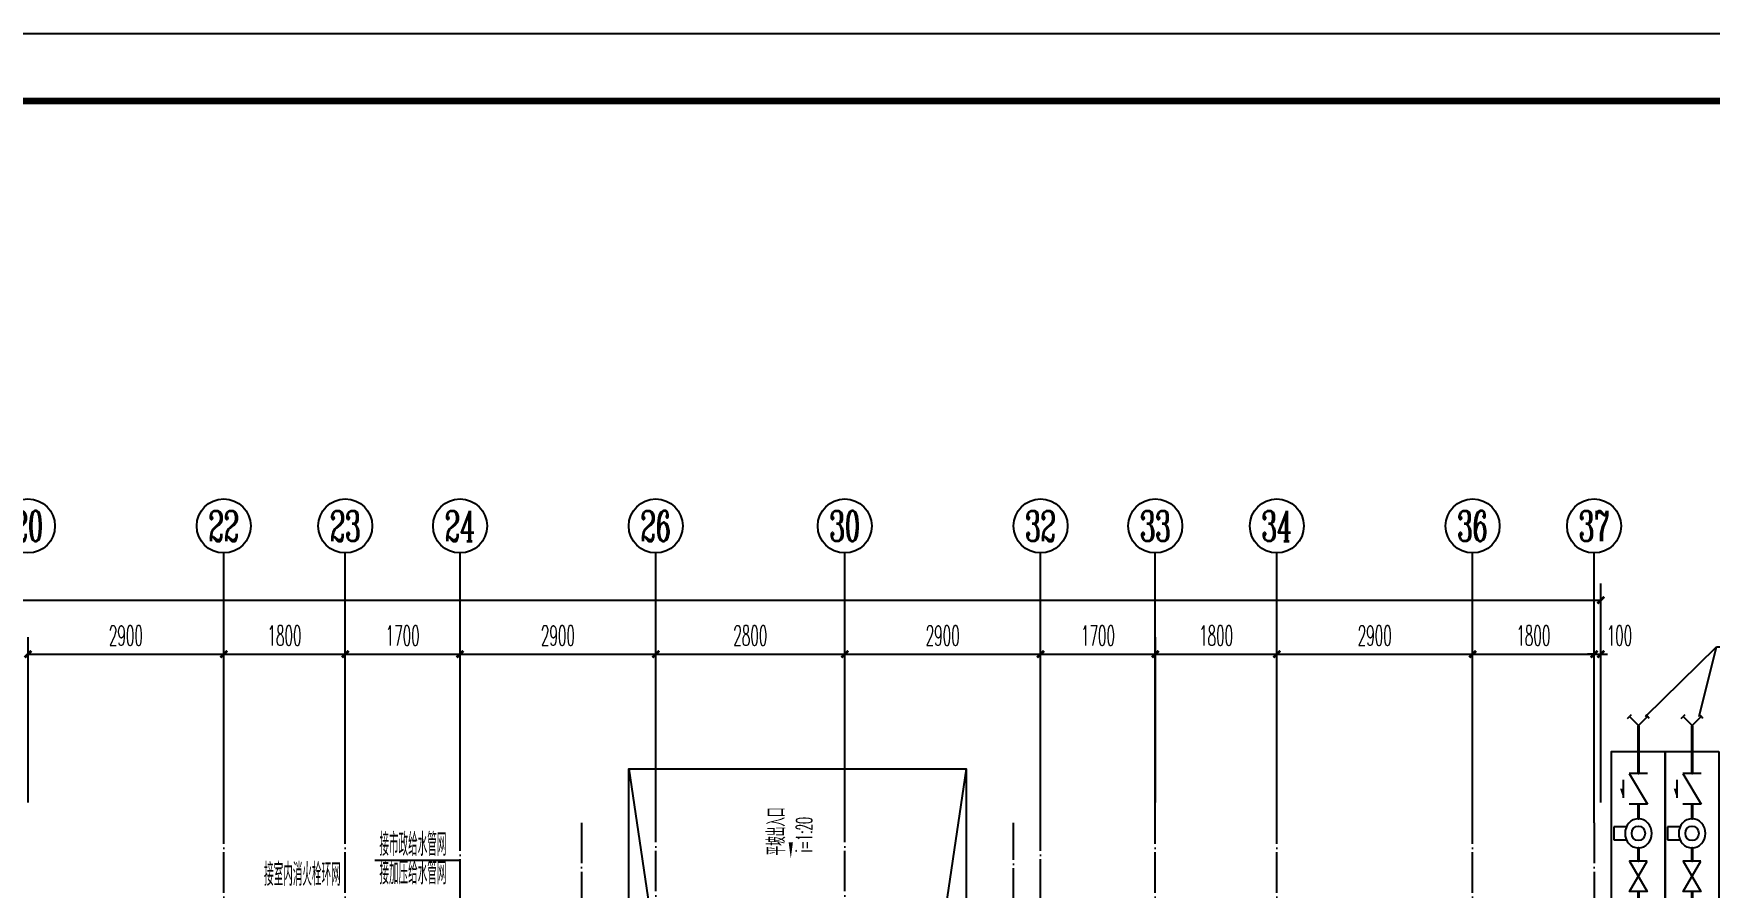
# Model space of a CAD drawing. Extents: x 27938 to 1507990, y 110129 to 923079.
# Drawn here: x 854799 to 879626, y 689199 to 701857 of the extents above; entities that cross this region are included whole.
import ezdxf
from ezdxf.enums import TextEntityAlignment as Align

# ---------------------------------------------------------------- set-up
doc = ezdxf.new("R2010")
doc.units = 0
doc.header["$LTSCALE"] = 1000
doc.header["$MEASUREMENT"] = 0
doc.linetypes.add('DOTE', pattern=[2.42, 2, -0.2, 0.02, -0.2])
for name, color, linetype in [('A-EQPM-MECH', 191, 'Continuous'), ('AXIS', 3, 'Continuous'), ('AXIS_TEXT', 7, 'Continuous'), ('DIM_SYMB', 3, 'Continuous'), ('DIM_不分区消火栓', 1, 'Continuous'), ('DIM_不分区给水', 3, 'Continuous'), ('DOTE', 1, 'Continuous'), ('EQUIP_消防', 7, 'Continuous'), ('EQUIP_阀门', 7, 'Continuous'), ('PIPE-不分区消火栓', 1, 'TG_X'), ('PUB_TEXT', 4, 'Continuous'), ('TEXT_不分区消火栓', 7, 'Continuous'), ('TWT_LEAD', 3, 'Continuous'), ('图框', 140, 'Continuous')]:
    doc.layers.add(name, color=color, linetype=linetype)
doc.layers.add('yichutu', color=7, linetype='Continuous', true_color=0xffffff, plot=False)
doc.styles.add('_TCH_AXIS', font='COMPLEX', dxfattribs={"bigfont": 'GBCBIG'})
doc.styles.add('_TCH_DIM', font='SIMPLEX.shx', dxfattribs={"width": 0.7, "bigfont": 'GBCBIG.shx'})
doc.styles.add('_TCH_DIM_T3', font='SIMPLEX.shx', dxfattribs={"width": 0.494118, "bigfont": 'GBCBIG.shx'})
doc.styles.add('_TWT_PIPEDN', font='SIMPLEX', dxfattribs={"width": 0.8, "height": 3.5, "bigfont": 'HZTXT'})
doc.styles.add('COMPLEX', font='COMPLEX')
doc.styles.get("Standard").update_dxf_attribs({"font": 'gbenor.shx', "bigfont": 'gbcbig.shx'})
doc.styles.add('TG_LINETYPE', font='SIMPLEX', dxfattribs={"width": 0.8, "height": 3, "bigfont": 'HZTXT'})
doc.linetypes.add('TG_X', pattern='A,2,-0.229,["X",TG_LINETYPE,S=0.1,R=0,X=-0.229,Y=-0.15],0', length=2.229)
doc.dimstyles.new('_TCH_ARCH&&100', dxfattribs={"dimtxt": 297.5, "dimasz": 100, "dimexe": 250, "dimexo": 300, "dimgap": 126.25, "dimtad": 1, "dimdec": 0, "dimzin": 0, "dimdsep": 46, "dimtxsty": '_TCH_DIM_T3', "dimblk": 'ARCHTICK', "dimcen": 0.09, "dimclrt": 4, "dimazin": 2, "dimtfac": 1, "dimtdec": 0, "dimtix": 1, "dimtmove": 2, "dimatfit": 3, "dimfxl": 100, "dimtolj": 1, "dimtzin": 0, "dimarcsym": 0})

# ---------------------------------------------------------------- blocks, each defined once
blk = doc.blocks.new('TK')
at = {"layer": '图框'}
blk.add_lwpolyline([(465375, 548714), (549475, 548714), (549475, 489314), (465375, 489314)], close=True, dxfattribs=at)
blk.add_lwpolyline([(465375, 548714), (549475, 548714), (549475, 489314), (465375, 489314)], close=True, dxfattribs=at)
at = {"layer": '图框', "const_width": 100}
blk.add_lwpolyline([(548475, 490314), (548475, 547714), (467875, 547714), (467875, 490314)], close=True, dxfattribs=at)
blk = doc.blocks.new('yct-841-594-84100-59399.9999999999-100-1000.0')
at = {"layer": 'yichutu', "color": 7, "true_color": 0xffffff}
blk.add_lwpolyline([(0, 0), (0, 59400), (84100, 59400), (84100, 0)], close=True, dxfattribs=at)
blk = doc.blocks.new('$VALVE$00000295')
blk.add_lwpolyline([(-125, 72), (-125, -72), (125, 72), (125, -72), (-125, 72)])
for p in [(-125, 0), (125, 0)]:
    blk.add_point(p)
blk = doc.blocks.new('$VALVE$00000315')
for p, q in [((-125, -75), (-125, 75)), ((-125, 75), (125, -75)), ((-75, 125), (75, 125)), ((125, -75), (125, 75))]:
    blk.add_line(p, q)
for p in [(-125, 0), (125, 0)]:
    blk.add_point(p)
blk.add_solid([(0, 125), (0, 150), (75, 125)])
blk = doc.blocks.new('$VALVE$00000751')
for p, q in [((-53, -108), (-53, -221)), ((53, -221), (53, -108)), ((-53, -221), (53, -221))]:
    blk.add_line(p, q)
blk.add_lwpolyline([(-120, 0, 1), (120, 0, 1), (-120, 0, 1.76642)], format="xyb")
blk.add_circle((0, 0), 60)
for p in [(-120, 0), (120, 0)]:
    blk.add_point(p)
blk = doc.blocks.new('$ATTACHMENT$00000194')
for p, q in [((0, 0), (134, 134)), ((0, 0), (134, -134)), ((107, 162), (134, 134)), ((161, 107), (134, 134)), ((107, -161), (134, -134)), ((161, -107), (134, -134))]:
    blk.add_line(p, q)
blk = doc.blocks.new('A$C0CF979EF')
at = {"layer": 'PIPE-不分区消火栓'}
for points in [[(-795, -2305), (-817, -2305), (-817, -2327)], [(-795, -2305), (-795, -2327), (-817, -2327)]]:
    blk.add_hatch(color=256, dxfattribs=at).paths.add_polyline_path(points)
for points in [[(-397, 778), (-397, -1603), (-1192, -1603), (-1192, 778)], [(397, 778), (397, -1603), (-397, -1603), (-397, 778)]]:
    blk.add_lwpolyline(points, close=True)
for p in [(-795, 450), (0, 450), (-795, 0), (0, 0), (-795, -219), (0, -219), (-795, -651), (0, -651), (-795, -848), (0, -848), (-795, -1299), (0, -1299)]:
    blk.add_point(p)
at = {"layer": 'DIM_不分区消火栓'}
for p, q in [((1027, -2305), (760, -3074)), ((760, -3074), (-703, -3074))]:
    blk.add_line(p, q, dxfattribs=at)
at = {"layer": 'PIPE-不分区消火栓', "const_width": 45}
for points in [[(-795, 1162), (-795, 450)], [(0, 1162), (0, 450)], [(-795, 0), (-795, -219)], [(0, 0), (0, -219)], [(-795, -651), (-795, -848)], [(0, -651), (0, -848)], [(-795, -1299), (-795, -2305)], [(0, -1299), (0, -2305)], [(-795, -2305), (0, -2305)], [(0, -2305), (1027, -2305)]]:
    blk.add_lwpolyline(points, dxfattribs=at)
at = {"layer": 'TWT_LEAD'}
for p, q in [((-692, 1295), (361, 2330)), ((103, 1295), (361, 2330)), ((361, 2330), (2711, 2330))]:
    blk.add_line(p, q, dxfattribs=at)
at = {"layer": 'EQUIP_消防', "yscale": -1, "rotation": 90.00000000000001}
for p in [(-795, 1162), (0, 1162)]:
    blk.add_blockref('$ATTACHMENT$00000194', p, dxfattribs=at)
at = {"layer": 'EQUIP_阀门', "xscale": 1.8, "zscale": 1.8, "rotation": 270}
for name, p, yscale in [('$VALVE$00000315', (-795, 225), -1.8), ('$VALVE$00000315', (0, 225), -1.8), ('$VALVE$00000751', (-795, -435), 1.65), ('$VALVE$00000751', (0, -435), 1.65), ('$VALVE$00000295', (-795, -1074), 1.8), ('$VALVE$00000295', (0, -1074), 1.8)]:
    blk.add_blockref(name, p, dxfattribs=dict(at, yscale=yscale))
at = {"layer": 'DIM_不分区消火栓', "color": 7, "style": '_TCH_DIM_T3', "width": 0.494118}
blk.add_text('接室内消火栓环网', height=337.6, dxfattribs=at).set_placement((-633, -3004))
at = {"layer": 'TEXT_不分区消火栓', "style": '_TWT_PIPEDN', "width": 0.8}
blk.add_text('DN100', height=250, dxfattribs=at).set_placement((71, -2230))
at = {"layer": 'TWT_LEAD', "color": 7}
for s, height, p in [('SQS100-A', 350, (687, 2400)), ('型', 338, (2437, 2400)), ('位置详见总图', 337.6, (1223, 1910))]:
    blk.add_text(s, height=height, dxfattribs=at).set_placement(p)
blk = doc.blocks.new('_ArchTick')
at = {"color": 0, "linetype": 'ByBlock', "const_width": 0.4}
blk.add_lwpolyline([(-0.5, -0.5), (0.5, 0.5)], dxfattribs=at)
blk = doc.blocks.new('*D662')
at = {"layer": 'AXIS', "color": 0, "lineweight": -2}
for p, q in [((877917, 690457), (877917, 692907)), ((878017, 690457), (878017, 692907)), ((877917, 692657), (877817, 692657)), ((877917, 692657), (878017, 692657)), ((878017, 692657), (878117, 692657))]:
    blk.add_line(p, q, dxfattribs=at)
at = {"layer": 'Defpoints', "color": 0}
for p in [(878017, 692657), (877917, 690157), (878017, 690157)]:
    blk.add_point(p, dxfattribs=at)
at = {"layer": 'AXIS', "color": 0, "lineweight": -2, "xscale": 100, "yscale": 100, "zscale": 100}
blk.add_blockref('_ArchTick', (877917, 692657), dxfattribs=at)
at = {"layer": 'AXIS', "color": 0, "lineweight": -2, "xscale": 100, "yscale": 100, "zscale": 100, "rotation": 180}
blk.add_blockref('_ArchTick', (878017, 692657), dxfattribs=at)
at = {"layer": 'AXIS', "color": 4, "insert": (878292, 692932), "char_height": 297.5, "attachment_point": 5, "style": '_TCH_DIM_T3'}
blk.add_mtext('\\A1;100', dxfattribs=at)
blk = doc.blocks.new('*D663')
at = {"layer": 'AXIS', "color": 0, "lineweight": -2}
for p, q in [((876117, 690457), (876117, 692907)), ((877917, 690457), (877917, 692907)), ((876117, 692657), (877917, 692657))]:
    blk.add_line(p, q, dxfattribs=at)
at = {"layer": 'Defpoints', "color": 0}
for p in [(877917, 692657), (876117, 690157), (877917, 690157)]:
    blk.add_point(p, dxfattribs=at)
at = {"layer": 'AXIS', "color": 0, "lineweight": -2, "xscale": 100, "yscale": 100, "zscale": 100, "rotation": 180}
blk.add_blockref('_ArchTick', (876117, 692657), dxfattribs=at)
at = {"layer": 'AXIS', "color": 0, "lineweight": -2, "xscale": 100, "yscale": 100, "zscale": 100}
blk.add_blockref('_ArchTick', (877917, 692657), dxfattribs=at)
at = {"layer": 'AXIS', "color": 4, "insert": (877017, 692932), "char_height": 297.5, "attachment_point": 5, "style": '_TCH_DIM_T3'}
blk.add_mtext('\\A1;1800', dxfattribs=at)
blk = doc.blocks.new('*D664')
at = {"layer": 'AXIS', "color": 0, "lineweight": -2}
for p, q in [((873217, 690457), (873217, 692907)), ((876117, 690457), (876117, 692907)), ((873217, 692657), (876117, 692657))]:
    blk.add_line(p, q, dxfattribs=at)
at = {"layer": 'Defpoints', "color": 0}
for p in [(876117, 692657), (873217, 690157), (876117, 690157)]:
    blk.add_point(p, dxfattribs=at)
at = {"layer": 'AXIS', "color": 0, "lineweight": -2, "xscale": 100, "yscale": 100, "zscale": 100, "rotation": 180}
blk.add_blockref('_ArchTick', (873217, 692657), dxfattribs=at)
at = {"layer": 'AXIS', "color": 0, "lineweight": -2, "xscale": 100, "yscale": 100, "zscale": 100}
blk.add_blockref('_ArchTick', (876117, 692657), dxfattribs=at)
at = {"layer": 'AXIS', "color": 4, "insert": (874667, 692932), "char_height": 297.5, "attachment_point": 5, "style": '_TCH_DIM_T3'}
blk.add_mtext('\\A1;2900', dxfattribs=at)
blk = doc.blocks.new('*D665')
at = {"layer": 'AXIS', "color": 0, "lineweight": -2}
for p, q in [((871417, 690457), (871417, 692907)), ((873217, 690457), (873217, 692907)), ((871417, 692657), (873217, 692657))]:
    blk.add_line(p, q, dxfattribs=at)
at = {"layer": 'Defpoints', "color": 0}
for p in [(873217, 692657), (871417, 690157), (873217, 690157)]:
    blk.add_point(p, dxfattribs=at)
at = {"layer": 'AXIS', "color": 0, "lineweight": -2, "xscale": 100, "yscale": 100, "zscale": 100, "rotation": 180}
blk.add_blockref('_ArchTick', (871417, 692657), dxfattribs=at)
at = {"layer": 'AXIS', "color": 0, "lineweight": -2, "xscale": 100, "yscale": 100, "zscale": 100}
blk.add_blockref('_ArchTick', (873217, 692657), dxfattribs=at)
at = {"layer": 'AXIS', "color": 4, "insert": (872317, 692932), "char_height": 297.5, "attachment_point": 5, "style": '_TCH_DIM_T3'}
blk.add_mtext('\\A1;1800', dxfattribs=at)
blk = doc.blocks.new('*D666')
at = {"layer": 'AXIS', "color": 0, "lineweight": -2}
for p, q in [((869717, 690457), (869717, 692907)), ((871417, 690457), (871417, 692907)), ((869717, 692657), (871417, 692657))]:
    blk.add_line(p, q, dxfattribs=at)
at = {"layer": 'Defpoints', "color": 0}
for p in [(871417, 692657), (869717, 690157), (871417, 690157)]:
    blk.add_point(p, dxfattribs=at)
at = {"layer": 'AXIS', "color": 0, "lineweight": -2, "xscale": 100, "yscale": 100, "zscale": 100, "rotation": 180}
blk.add_blockref('_ArchTick', (869717, 692657), dxfattribs=at)
at = {"layer": 'AXIS', "color": 0, "lineweight": -2, "xscale": 100, "yscale": 100, "zscale": 100}
blk.add_blockref('_ArchTick', (871417, 692657), dxfattribs=at)
at = {"layer": 'AXIS', "color": 4, "insert": (870567, 692932), "char_height": 297.5, "attachment_point": 5, "style": '_TCH_DIM_T3'}
blk.add_mtext('\\A1;1700', dxfattribs=at)
blk = doc.blocks.new('*D667')
at = {"layer": 'AXIS', "color": 0, "lineweight": -2}
for p, q in [((866817, 690457), (866817, 692907)), ((869717, 690457), (869717, 692907)), ((866817, 692657), (869717, 692657))]:
    blk.add_line(p, q, dxfattribs=at)
at = {"layer": 'Defpoints', "color": 0}
for p in [(869717, 692657), (866817, 690157), (869717, 690157)]:
    blk.add_point(p, dxfattribs=at)
at = {"layer": 'AXIS', "color": 0, "lineweight": -2, "xscale": 100, "yscale": 100, "zscale": 100, "rotation": 180}
blk.add_blockref('_ArchTick', (866817, 692657), dxfattribs=at)
at = {"layer": 'AXIS', "color": 0, "lineweight": -2, "xscale": 100, "yscale": 100, "zscale": 100}
blk.add_blockref('_ArchTick', (869717, 692657), dxfattribs=at)
at = {"layer": 'AXIS', "color": 4, "insert": (868267, 692932), "char_height": 297.5, "attachment_point": 5, "style": '_TCH_DIM_T3'}
blk.add_mtext('\\A1;2900', dxfattribs=at)
blk = doc.blocks.new('*D668')
at = {"layer": 'AXIS', "color": 0, "lineweight": -2}
for p, q in [((864017, 690457), (864017, 692907)), ((866817, 690457), (866817, 692907)), ((864017, 692657), (866817, 692657))]:
    blk.add_line(p, q, dxfattribs=at)
at = {"layer": 'Defpoints', "color": 0}
for p in [(866817, 692657), (864017, 690157), (866817, 690157)]:
    blk.add_point(p, dxfattribs=at)
at = {"layer": 'AXIS', "color": 0, "lineweight": -2, "xscale": 100, "yscale": 100, "zscale": 100, "rotation": 180}
blk.add_blockref('_ArchTick', (864017, 692657), dxfattribs=at)
at = {"layer": 'AXIS', "color": 0, "lineweight": -2, "xscale": 100, "yscale": 100, "zscale": 100}
blk.add_blockref('_ArchTick', (866817, 692657), dxfattribs=at)
at = {"layer": 'AXIS', "color": 4, "insert": (865417, 692932), "char_height": 297.5, "attachment_point": 5, "style": '_TCH_DIM_T3'}
blk.add_mtext('\\A1;2800', dxfattribs=at)
blk = doc.blocks.new('*D669')
at = {"layer": 'AXIS', "color": 0, "lineweight": -2}
for p, q in [((861117, 690457), (861117, 692907)), ((864017, 690457), (864017, 692907)), ((861117, 692657), (864017, 692657))]:
    blk.add_line(p, q, dxfattribs=at)
at = {"layer": 'Defpoints', "color": 0}
for p in [(864017, 692657), (861117, 690157), (864017, 690157)]:
    blk.add_point(p, dxfattribs=at)
at = {"layer": 'AXIS', "color": 0, "lineweight": -2, "xscale": 100, "yscale": 100, "zscale": 100, "rotation": 180}
blk.add_blockref('_ArchTick', (861117, 692657), dxfattribs=at)
at = {"layer": 'AXIS', "color": 0, "lineweight": -2, "xscale": 100, "yscale": 100, "zscale": 100}
blk.add_blockref('_ArchTick', (864017, 692657), dxfattribs=at)
at = {"layer": 'AXIS', "color": 4, "insert": (862567, 692932), "char_height": 297.5, "attachment_point": 5, "style": '_TCH_DIM_T3'}
blk.add_mtext('\\A1;2900', dxfattribs=at)
blk = doc.blocks.new('*D670')
at = {"layer": 'AXIS', "color": 0, "lineweight": -2}
for p, q in [((859417, 690457), (859417, 692907)), ((861117, 690457), (861117, 692907)), ((859417, 692657), (861117, 692657))]:
    blk.add_line(p, q, dxfattribs=at)
at = {"layer": 'Defpoints', "color": 0}
for p in [(861117, 692657), (859417, 690157), (861117, 690157)]:
    blk.add_point(p, dxfattribs=at)
at = {"layer": 'AXIS', "color": 0, "lineweight": -2, "xscale": 100, "yscale": 100, "zscale": 100, "rotation": 180}
blk.add_blockref('_ArchTick', (859417, 692657), dxfattribs=at)
at = {"layer": 'AXIS', "color": 0, "lineweight": -2, "xscale": 100, "yscale": 100, "zscale": 100}
blk.add_blockref('_ArchTick', (861117, 692657), dxfattribs=at)
at = {"layer": 'AXIS', "color": 4, "insert": (860267, 692932), "char_height": 297.5, "attachment_point": 5, "style": '_TCH_DIM_T3'}
blk.add_mtext('\\A1;1700', dxfattribs=at)
blk = doc.blocks.new('*D671')
at = {"layer": 'AXIS', "color": 0, "lineweight": -2}
for p, q in [((857617, 690457), (857617, 692907)), ((859417, 690457), (859417, 692907)), ((857617, 692657), (859417, 692657))]:
    blk.add_line(p, q, dxfattribs=at)
at = {"layer": 'Defpoints', "color": 0}
for p in [(859417, 692657), (857617, 690157), (859417, 690157)]:
    blk.add_point(p, dxfattribs=at)
at = {"layer": 'AXIS', "color": 0, "lineweight": -2, "xscale": 100, "yscale": 100, "zscale": 100, "rotation": 180}
blk.add_blockref('_ArchTick', (857617, 692657), dxfattribs=at)
at = {"layer": 'AXIS', "color": 0, "lineweight": -2, "xscale": 100, "yscale": 100, "zscale": 100}
blk.add_blockref('_ArchTick', (859417, 692657), dxfattribs=at)
at = {"layer": 'AXIS', "color": 4, "insert": (858517, 692932), "char_height": 297.5, "attachment_point": 5, "style": '_TCH_DIM_T3'}
blk.add_mtext('\\A1;1800', dxfattribs=at)
blk = doc.blocks.new('*D672')
at = {"layer": 'AXIS', "color": 0, "lineweight": -2}
for p, q in [((854717, 690457), (854717, 692907)), ((857617, 690457), (857617, 692907)), ((854717, 692657), (857617, 692657))]:
    blk.add_line(p, q, dxfattribs=at)
at = {"layer": 'Defpoints', "color": 0}
for p in [(857617, 692657), (854717, 690157), (857617, 690157)]:
    blk.add_point(p, dxfattribs=at)
at = {"layer": 'AXIS', "color": 0, "lineweight": -2, "xscale": 100, "yscale": 100, "zscale": 100, "rotation": 180}
blk.add_blockref('_ArchTick', (854717, 692657), dxfattribs=at)
at = {"layer": 'AXIS', "color": 0, "lineweight": -2, "xscale": 100, "yscale": 100, "zscale": 100}
blk.add_blockref('_ArchTick', (857617, 692657), dxfattribs=at)
at = {"layer": 'AXIS', "color": 4, "insert": (856167, 692932), "char_height": 297.5, "attachment_point": 5, "style": '_TCH_DIM_T3'}
blk.add_mtext('\\A1;2900', dxfattribs=at)
blk = doc.blocks.new('*D686')
at = {"layer": 'AXIS', "color": 0, "lineweight": -2}
for p, q in [((827817, 690457), (827817, 693707)), ((878017, 690457), (878017, 693707)), ((827817, 693457), (878017, 693457))]:
    blk.add_line(p, q, dxfattribs=at)
at = {"layer": 'Defpoints', "color": 0}
for p in [(878017, 693457), (827817, 690157), (878017, 690157)]:
    blk.add_point(p, dxfattribs=at)
at = {"layer": 'AXIS', "color": 0, "lineweight": -2, "xscale": 100, "yscale": 100, "zscale": 100, "rotation": 180}
blk.add_blockref('_ArchTick', (827817, 693457), dxfattribs=at)
at = {"layer": 'AXIS', "color": 0, "lineweight": -2, "xscale": 100, "yscale": 100, "zscale": 100}
blk.add_blockref('_ArchTick', (878017, 693457), dxfattribs=at)
at = {"layer": 'AXIS', "color": 4, "insert": (852917, 693732), "char_height": 297.5, "attachment_point": 5, "style": '_TCH_DIM_T3'}
blk.add_mtext('\\A1;50200', dxfattribs=at)
blk = doc.blocks.new('_AXISO')
blk.add_circle((0, 0), 0.5)
at = {"layer": 'AXIS_TEXT', "style": 'COMPLEX', "width": 1.041667}
blk.add_attdef('A', text='', height=0.56, dxfattribs=at).set_placement((-0.25, -0.28), (0.25, -0.28), align=Align.FIT)

msp = doc.modelspace()

# ---------------------------------------------------------------- linework, layer by layer
at = {"layer": 'A-EQPM-MECH', "color": 8}
for points in [[(863616.8, 688257.2), (863616.8, 690957.2), (868616.8, 690957.2), (868616.8, 688257.2)], [(863616.8, 690957.2), (864016.5, 688257.2)], [(868616.6, 690957.2), (868216.6, 688257.2)]]:
    msp.add_lwpolyline(points, dxfattribs=at)
at = {"layer": 'AXIS', "color": 8}
for p, q in [((857616.6, 690157.2), (857616.6, 694157.2)), ((859416.6, 690157.2), (859416.6, 694157.2)), ((861116.6, 690157.2), (861116.6, 694157.2)), ((864016.6, 690157.2), (864016.6, 694157.2)), ((866816.6, 690157.2), (866816.6, 694157.2)), ((869716.6, 690157.2), (869716.6, 694157.2)), ((871416.6, 690157.2), (871416.6, 694157.2)), ((873216.6, 690157.2), (873216.6, 694157.2)), ((876116.6, 690157.2), (876116.6, 694157.2)), ((877916.6, 690157.2), (877916.6, 694157.2))]:
    msp.add_line(p, q, dxfattribs=at)
at = {"layer": 'DIM_SYMB', "color": 8}
msp.add_lwpolyline([(866016.6, 690364.3, 0, 0, 0), (866016.6, 689629.5, 0, 64, 0), (866016.6, 689869.5, 0, 0, 0)], format="xyseb", dxfattribs=at)
at = {"layer": 'DIM_不分区给水'}
for p, q in [((861120.5, 689597.2), (859853.2, 689597.2)), ((861120.5, 687654), (861120.5, 689597.2))]:
    msp.add_line(p, q, dxfattribs=at)
at = {"layer": 'DOTE', "color": 169, "linetype": 'DOTE', "ltscale": 0.3}
for p, q in [((857616.6, 678957.2), (857616.6, 690157.2)), ((859416.6, 678957.2), (859416.6, 690157.2)), ((861116.6, 681757.2), (861116.6, 690157.2)), ((862916.6, 690157.2), (862916.6, 688157.2)), ((864016.6, 681157.4), (864016.6, 690157.2)), ((866816.6, 681157.4), (866816.6, 690157.2)), ((869316.6, 688157.2), (869316.6, 690157.2)), ((869716.6, 681757.2), (869716.6, 690157.2)), ((871416.6, 678957.2), (871416.6, 690157.2)), ((873216.6, 678957.2), (873216.6, 690157.2)), ((876116.6, 678957.2), (876116.6, 690157.2)), ((877916.6, 690157.2), (877916.6, 666975.2))]:
    msp.add_line(p, q, dxfattribs=at)

# ---------------------------------------------------------------- block references
msp.add_blockref('TK', (348239.1, 153143.3))
at = {"ltscale": 0.5}
msp.add_blockref('A$C0CF979EF', (879367.8, 690436.3), dxfattribs=at)
at = {"layer": 'AXIS', "color": 8}
ref = msp.add_blockref('_AXISO', (854716.6, 694557.2), dxfattribs=dict(at, xscale=800, yscale=800, zscale=800))
ref.add_attrib('A', '20', dxfattribs={"layer": 'AXIS_TEXT', "color": 8, "ltscale": 0.5, "height": 452.55, "style": '_TCH_AXIS', "width": 0.617647}).set_placement((854490.3, 694330.9), (854942.9, 694330.9), align=Align.FIT)
ref = msp.add_blockref('_AXISO', (857616.6, 694557.2), dxfattribs=dict(at, xscale=800, yscale=800, zscale=800))
ref.add_attrib('A', '22', dxfattribs={"layer": 'AXIS_TEXT', "color": 8, "ltscale": 0.5, "height": 452.55, "style": '_TCH_AXIS', "width": 0.617647}).set_placement((857390.3, 694330.9), (857842.9, 694330.9), align=Align.FIT)
ref = msp.add_blockref('_AXISO', (859416.6, 694557.2), dxfattribs=dict(at, xscale=800, yscale=800, zscale=800))
ref.add_attrib('A', '23', dxfattribs={"layer": 'AXIS_TEXT', "color": 8, "ltscale": 0.5, "height": 452.55, "style": '_TCH_AXIS', "width": 0.617647}).set_placement((859190.3, 694330.9), (859642.9, 694330.9), align=Align.FIT)
ref = msp.add_blockref('_AXISO', (861116.6, 694557.2), dxfattribs=dict(at, xscale=800, yscale=800, zscale=800))
ref.add_attrib('A', '24', dxfattribs={"layer": 'AXIS_TEXT', "color": 8, "ltscale": 0.5, "height": 452.55, "style": '_TCH_AXIS', "width": 0.583333}).set_placement((860890.3, 694330.9), (861342.9, 694330.9), align=Align.FIT)
ref = msp.add_blockref('_AXISO', (864016.6, 694557.2), dxfattribs=dict(at, xscale=800, yscale=800, zscale=800))
ref.add_attrib('A', '26', dxfattribs={"layer": 'AXIS_TEXT', "color": 8, "ltscale": 0.5, "height": 452.55, "style": '_TCH_AXIS', "width": 0.617647}).set_placement((863790.3, 694330.9), (864242.9, 694330.9), align=Align.FIT)
ref = msp.add_blockref('_AXISO', (866816.6, 694557.2), dxfattribs=dict(at, xscale=800, yscale=800, zscale=800))
ref.add_attrib('A', '30', dxfattribs={"layer": 'AXIS_TEXT', "color": 8, "ltscale": 0.5, "height": 452.55, "style": '_TCH_AXIS', "width": 0.636364}).set_placement((866590.3, 694330.9), (867042.9, 694330.9), align=Align.FIT)
ref = msp.add_blockref('_AXISO', (869716.6, 694557.2), dxfattribs=dict(at, xscale=800, yscale=800, zscale=800))
ref.add_attrib('A', '32', dxfattribs={"layer": 'AXIS_TEXT', "color": 8, "ltscale": 0.5, "height": 452.55, "style": '_TCH_AXIS', "width": 0.636364}).set_placement((869490.3, 694330.9), (869942.9, 694330.9), align=Align.FIT)
ref = msp.add_blockref('_AXISO', (871416.6, 694557.2), dxfattribs=dict(at, xscale=800, yscale=800, zscale=800))
ref.add_attrib('A', '33', dxfattribs={"layer": 'AXIS_TEXT', "color": 8, "ltscale": 0.5, "height": 452.55, "style": '_TCH_AXIS', "width": 0.636364}).set_placement((871190.3, 694330.9), (871642.9, 694330.9), align=Align.FIT)
ref = msp.add_blockref('_AXISO', (873216.6, 694557.2), dxfattribs=dict(at, xscale=800, yscale=800, zscale=800))
ref.add_attrib('A', '34', dxfattribs={"layer": 'AXIS_TEXT', "color": 8, "ltscale": 0.5, "height": 452.55, "style": '_TCH_AXIS', "width": 0.6}).set_placement((872990.3, 694330.9), (873442.9, 694330.9), align=Align.FIT)
ref = msp.add_blockref('_AXISO', (876116.6, 694557.2), dxfattribs=dict(at, xscale=800, yscale=800, zscale=800))
ref.add_attrib('A', '36', dxfattribs={"layer": 'AXIS_TEXT', "color": 8, "ltscale": 0.5, "height": 452.55, "style": '_TCH_AXIS', "width": 0.636364}).set_placement((875890.3, 694330.9), (876342.9, 694330.9), align=Align.FIT)
ref = msp.add_blockref('_AXISO', (877916.6, 694557.2), dxfattribs=dict(at, xscale=800, yscale=800, zscale=800))
ref.add_attrib('A', '37', dxfattribs={"layer": 'AXIS_TEXT', "color": 8, "ltscale": 0.5, "height": 452.55, "style": '_TCH_AXIS', "width": 0.636364}).set_placement((877690.3, 694330.9), (878142.9, 694330.9), align=Align.FIT)
at = {"layer": 'yichutu'}
msp.add_blockref('yct-841-594-84100-59399.9999999999-100-1000.0', (813614.1, 642457), dxfattribs=at)

# ---------------------------------------------------------------- texts
at = {"layer": 'DIM_SYMB', "color": 7, "style": '_TCH_DIM', "width": 0.7}
msp.add_text('平坡出入口', height=270.07, rotation=90, dxfattribs=at).set_placement((865936.5, 689674.8))
at = {"layer": 'DIM_不分区给水', "color": 7, "style": '_TCH_DIM_T3', "width": 0.494118}
for s, p in [('接市政给水管网', (859923.2, 689667.2)), ('接室内消火栓环网', (858214.1, 689223.1)), ('接加压给水管网', (859923.2, 689245))]:
    msp.add_text(s, height=337.59, dxfattribs=at).set_placement(p)
at = {"layer": 'PUB_TEXT', "color": 8, "style": '_TCH_DIM', "width": 0.494118}
msp.add_text('i=1:20', height=238, rotation=90, dxfattribs=at).set_placement((866334.7, 689719.7))

# ---------------------------------------------------------------- dimensions: what is measured, and where the dimension line sits
at = {"layer": 'AXIS', "color": 8}
for p1, p2, distance, picture, middle in [((827816.6, 690157.2), (878016.6, 690157.2), 3300, '*D686', (852916.6, 693732.2)), ((854716.6, 690157.2), (857616.6, 690157.2), 2500, '*D672', (856166.6, 692932.2)), ((857616.6, 690157.2), (859416.6, 690157.2), 2500, '*D671', (858516.6, 692932.2)), ((859416.6, 690157.2), (861116.6, 690157.2), 2500, '*D670', (860266.6, 692932.2)), ((861116.6, 690157.2), (864016.6, 690157.2), 2500, '*D669', (862566.6, 692932.2)), ((864016.6, 690157.2), (866816.6, 690157.2), 2500, '*D668', (865416.6, 692932.2)), ((866816.6, 690157.2), (869716.6, 690157.2), 2500, '*D667', (868266.6, 692932.2)), ((869716.6, 690157.2), (871416.6, 690157.2), 2500, '*D666', (870566.6, 692932.2)), ((871416.6, 690157.2), (873216.6, 690157.2), 2500, '*D665', (872316.6, 692932.2)), ((873216.6, 690157.2), (876116.6, 690157.2), 2500, '*D664', (874666.6, 692932.2)), ((876116.6, 690157.2), (877916.6, 690157.2), 2500, '*D663', (877016.6, 692932.2))]:
    dim = msp.add_aligned_dim(p1=p1, p2=p2, distance=distance, dimstyle='_TCH_ARCH&&100', dxfattribs=at)
    dim.commit()
    dim.dimension.update_dxf_attribs({"geometry": picture, "text_midpoint": middle})
dim = msp.add_linear_dim(base=(878016.6, 692657.2), p1=(877916.6, 690157.2), p2=(878016.6, 690157.2), angle=360, dimstyle='_TCH_ARCH&&100', dxfattribs=at)
dim.commit()
dim.dimension.update_dxf_attribs({"geometry": '*D662', "text_midpoint": (878291.6, 692932.2), "dimtype": 129})

doc.saveas('drawing.dxf')
